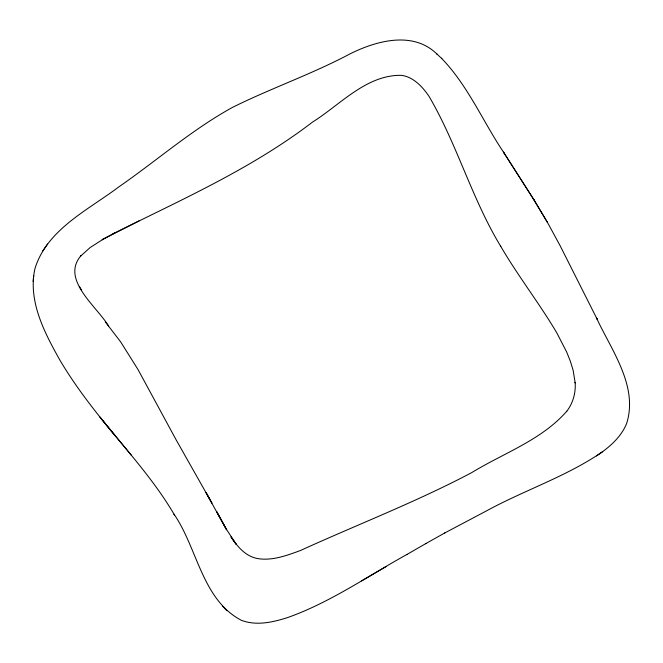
<?xml version="1.0" encoding="UTF-8"?>
<svg xmlns="http://www.w3.org/2000/svg" width="663" height="663" viewBox="0 0 663 663"><rect width="100%" height="100%" fill="white"/><g stroke="black" fill="none" stroke-linecap="round" stroke-linejoin="round"><path stroke-width="0.99" d="M436.925 54.051C413.09 30.655 376.584 40.716 350.313 53.72C312.207 74.024 271.283 88.129 232.672 107.29C191.806 129.724 156.601 160.786 118.379 187.206C88.096 210.063 47.032 229.365 34.957 268.598C27.697 301.052 44.653 332.992 60.026 360.349L60.432 361.028C76.336 387.739 95.621 412.229 115.495 436.072L99.989 417.118C125.556 449.124 153.708 479.424 174.468 514.952L174.054 514.248C197.408 548.052 202.058 599.725 241.332 620.286C256.2 626.005 272.568 622.342 287.203 617.709C330.017 602.642 367.592 576.205 407.057 554.392M33.15 281.535L33.689 275.452M47.554 244.034L42.623 251.12M444.517 533.093L487.114 510.56C525.088 489.866 567.014 476.307 602.725 451.594C612.604 444.276 621.811 435.268 626.552 423.715C638.618 386.322 611.344 350.139 596.576 318.107L597.098 319.102L560.044 245.559L547.522 222.528L533.226 198.651L503.474 152.125L533.897 199.787L533.226 198.651L547.522 222.528M596.493 455.945L602.725 451.594M139.305 220.779L103.776 238.837L90.209 247.49L80.405 256.308L80.795 255.885C60.698 279.711 96.781 306.381 108.508 325.947M361.526 580.937L386.231 566.55M406.75 554.583L426.019 543.469M425.513 543.735L444.89 532.895M114.558 233.011L102.127 239.724L103.776 238.837M112.959 233.84C181.19 199.787 251.741 168.692 312.629 122C340.16 104.853 366.283 74.753 401.272 75.333C413.579 76.717 423.226 87.698 428.978 96.284C457.072 144.103 471.783 198.668 500.648 246.197L500.78 246.437M441.459 58.228C468.003 85.61 482.946 121.636 504.037 152.954M436.544 53.703L441.856 58.593M222.495 606.065L226.903 610.689M116.075 436.735L131.523 455.44M105.284 321.845L120.674 341.917L138.028 369.573L176.134 439.842L211.911 503.109L206.392 493.09M500.648 246.197C518.043 276.09 539.442 303.422 556.995 333.207L566.691 352.061L570.395 361.318L573.122 370.244L575.186 382.957L575.144 382.385C575.932 392.761 572.989 403.386 566.509 411.582L566.757 411.251C541.596 440.066 503.548 453.111 471.642 472.653C416.132 501.999 357.398 524.549 300.314 550.563C286.656 555.544 272.054 561.08 257.285 558.511C245.492 556.174 237.561 546.826 231.014 536.98L236.169 544.282L226.473 529.364L216.652 511.629L226.613 529.812L205.92 492.485M81.624 290.328L79.378 286.416"/></g></svg>
